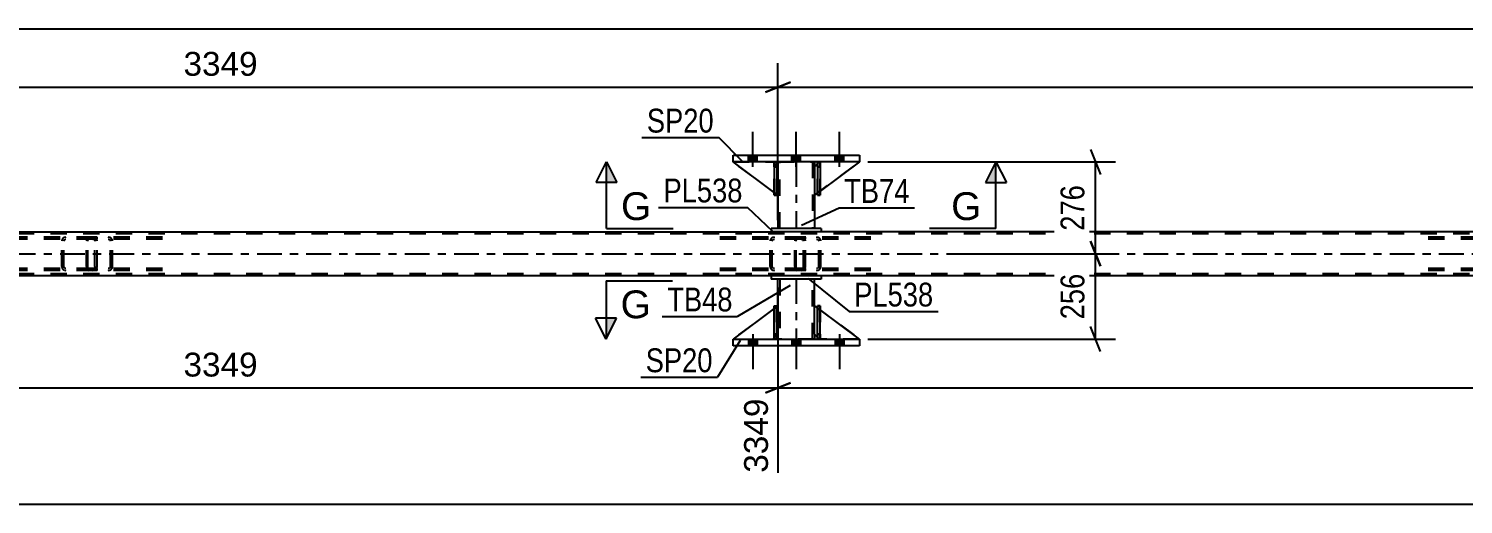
# Model space of a CAD drawing. Header units: millimetres. Extents: x 0 to 841, y 0 to 594.
# Drawn here: x 151 to 323.4, y 201.8 to 258.9 of the extents above; entities that cross this region are included whole.
import ezdxf

# ---------------------------------------------------------------- set-up
doc = ezdxf.new("R2010")
doc.units = ezdxf.units.MM
doc.linetypes.add('DXK_LINE_DOT2', pattern=[3.9198, 1.9599, -1.9599])
doc.linetypes.add('DXK_LINE_DOT3', pattern=[5.9187, 2.979, -0.9799, 0.9799, -0.9799])
doc.styles.add('Arial', font='ARIAL.TTF', dxfattribs={"height": 0.2})
doc.styles.add('Arial Narrow', font='ARIALN.TTF', dxfattribs={"height": 0.2})

# ---------------------------------------------------------------- blocks, each defined once
blk = doc.blocks.new('Part-318465150-3981 - 3900')
at = {"color": 2, "linetype": 'Continuous'}
for p, q in [((245.48, 222.26), (245.48, 225.66)), ((245.48, 225.66), (245.83, 225.39)), ((250.88, 221.66), (246.15, 225.16)), ((245.83, 221.9), (245.48, 222.26))]:
    blk.add_line(p, q, dxfattribs=at)
at = {"color": 7, "linetype": 'DXK_LINE_DOT2'}
for p, q in [((246.15, 225.16), (245.83, 225.39)), ((245.83, 221.9), (246.08, 221.66)), ((246.08, 221.66), (250.88, 221.66))]:
    blk.add_line(p, q, dxfattribs=at)
blk = doc.blocks.new('Part-318465150-3982 - 3900')
at = {"color": 7, "linetype": 'DXK_LINE_DOT2'}
for p, q in [((245.48, 222.26), (245.48, 225.66)), ((245.48, 225.66), (250.88, 221.66)), ((246.08, 221.66), (245.48, 222.26)), ((250.88, 221.66), (246.08, 221.66))]:
    blk.add_line(p, q, dxfattribs=at)
blk = doc.blocks.new('Part-318465150-3987 - 3900')
at = {"color": 2, "linetype": 'Continuous'}
for p, q in [((241.08, 242.94), (241.08, 242.34)), ((245.48, 242.94), (245.48, 242.34)), ((241.08, 238.94), (241.08, 234.94)), ((245.48, 238.94), (245.48, 234.94))]:
    blk.add_line(p, q, dxfattribs=at)
at = {"color": 7, "linetype": 'DXK_LINE_DOT2'}
for p, q in [((241.08, 242.94), (245.48, 242.94)), ((241.08, 242.34), (241.08, 238.94)), ((241.32, 234.94), (241.32, 242.94)), ((245.24, 242.94), (245.24, 234.94)), ((245.48, 242.34), (245.48, 238.94)), ((245.48, 234.94), (241.08, 234.94))]:
    blk.add_line(p, q, dxfattribs=at)
at = {"color": 7, "linetype": 'DXK_LINE_DOT3'}
blk.add_line((243.28, 242.94), (243.28, 234.94), dxfattribs=at)
blk = doc.blocks.new('Part-318465150-3923 - 3900')
at = {"color": 7, "linetype": 'DXK_LINE_DOT2'}
for p, q in [((158.75, 233.9), (147.89, 233.9)), ((158.75, 233.66), (147.89, 233.66)), ((155.04, 233.6), (155, 233.42)), ((155, 230.38), (155, 233.42)), ((155.26, 233.42), (155.28, 233.51)), ((155.26, 230.38), (155.26, 233.42)), ((155.28, 233.51), (155.33, 233.59)), ((155.51, 233.9), (155.32, 233.86)), ((155.33, 233.59), (155.41, 233.64)), ((155.41, 233.64), (155.51, 233.66)), ((158.94, 233.86), (158.75, 233.9)), ((158.75, 233.66), (158.84, 233.64)), ((158.84, 233.64), (158.93, 233.59)), ((158.93, 233.59), (158.98, 233.51)), ((158.98, 233.51), (159, 233.42)), ((159, 230.38), (159, 233.42)), ((159.26, 233.42), (159.22, 233.6)), ((159.26, 230.38), (159.26, 233.42)), ((158.75, 230.14), (147.89, 230.14)), ((158.75, 229.9), (147.89, 229.9)), ((155, 230.38), (155.04, 230.19)), ((155.28, 230.28), (155.26, 230.38)), ((155.33, 230.21), (155.28, 230.28)), ((155.32, 229.93), (155.51, 229.9)), ((155.41, 230.15), (155.33, 230.21)), ((155.51, 230.14), (155.41, 230.15)), ((158.84, 230.15), (158.75, 230.14)), ((158.75, 229.9), (158.94, 229.93)), ((158.93, 230.21), (158.84, 230.15)), ((158.98, 230.28), (158.93, 230.21)), ((159, 230.38), (158.98, 230.28)), ((159.22, 230.19), (159.26, 230.38))]:
    blk.add_line(p, q, dxfattribs=at)
for centre, start, end in [((155.49, 233.4), 110.7583, 155.68), ((158.77, 233.4), 24.32, 69.2417), ((155.49, 230.4), 204.32, 249.2417), ((158.77, 230.4), 290.7583, 335.68)]:
    blk.add_arc(centre, 0.496, start, end, dxfattribs=at)
blk = doc.blocks.new('Part-318465150-3927 - 3900')
at = {"color": 7, "linetype": 'DXK_LINE_DOT2'}
for p, q in [((329.02, 233.9), (318.16, 233.9)), ((329.02, 233.66), (318.16, 233.66)), ((325.31, 233.6), (325.27, 233.42)), ((325.27, 230.38), (325.27, 233.42)), ((325.52, 233.42), (325.54, 233.51)), ((325.52, 230.38), (325.52, 233.42)), ((325.54, 233.51), (325.6, 233.59)), ((325.78, 233.9), (325.58, 233.86)), ((325.6, 233.59), (325.68, 233.64)), ((325.68, 233.64), (325.78, 233.66)), ((329.21, 233.86), (329.02, 233.9)), ((329.02, 233.66), (329.11, 233.64)), ((329.11, 233.64), (329.2, 233.59)), ((329.2, 233.59), (329.25, 233.51)), ((329.25, 233.51), (329.27, 233.42)), ((329.27, 230.38), (329.27, 233.42)), ((329.53, 233.42), (329.49, 233.6)), ((329.53, 230.38), (329.53, 233.42)), ((329.02, 230.14), (318.16, 230.14)), ((329.02, 229.9), (318.16, 229.9)), ((325.27, 230.38), (325.31, 230.19)), ((325.54, 230.28), (325.52, 230.38)), ((325.6, 230.21), (325.54, 230.28)), ((325.58, 229.93), (325.78, 229.9)), ((325.68, 230.15), (325.6, 230.21)), ((325.78, 230.14), (325.68, 230.15)), ((329.11, 230.15), (329.02, 230.14)), ((329.02, 229.9), (329.21, 229.93)), ((329.2, 230.21), (329.11, 230.15)), ((329.25, 230.28), (329.2, 230.21)), ((329.27, 230.38), (329.25, 230.28)), ((329.49, 230.19), (329.53, 230.38))]:
    blk.add_line(p, q, dxfattribs=at)
for centre, start, end in [((325.76, 233.4), 110.7583, 155.68), ((329.03, 233.4), 24.32, 69.2417), ((325.76, 230.4), 204.32, 249.2417), ((329.03, 230.4), 290.7583, 335.68)]:
    blk.add_arc(centre, 0.496, start, end, dxfattribs=at)
blk = doc.blocks.new('Part-318465150-3928 - 3900')
at = {"color": 7, "linetype": 'DXK_LINE_DOT2'}
for p, q in [((243.88, 233.9), (233.03, 233.9)), ((243.88, 233.66), (233.03, 233.66)), ((240.17, 233.6), (240.14, 233.42)), ((240.14, 230.38), (240.14, 233.42)), ((240.39, 233.42), (240.41, 233.51)), ((240.39, 230.38), (240.39, 233.42)), ((240.41, 233.51), (240.47, 233.59)), ((240.65, 233.9), (240.45, 233.86)), ((240.47, 233.59), (240.55, 233.64)), ((240.55, 233.64), (240.65, 233.66)), ((244.08, 233.86), (243.88, 233.9)), ((243.88, 233.66), (243.98, 233.64)), ((243.98, 233.64), (244.06, 233.59)), ((244.06, 233.59), (244.12, 233.51)), ((244.12, 233.51), (244.14, 233.42)), ((244.14, 230.38), (244.14, 233.42)), ((244.39, 233.42), (244.35, 233.6)), ((244.39, 230.38), (244.39, 233.42)), ((243.88, 230.14), (233.03, 230.14)), ((243.88, 229.9), (233.03, 229.9)), ((240.14, 230.38), (240.17, 230.19)), ((240.41, 230.28), (240.39, 230.38)), ((240.47, 230.21), (240.41, 230.28)), ((240.45, 229.93), (240.65, 229.9)), ((240.55, 230.15), (240.47, 230.21)), ((240.65, 230.14), (240.55, 230.15)), ((243.98, 230.15), (243.88, 230.14)), ((243.88, 229.9), (244.08, 229.93)), ((244.06, 230.21), (243.98, 230.15)), ((244.12, 230.28), (244.06, 230.21)), ((244.14, 230.38), (244.12, 230.28)), ((244.35, 230.19), (244.39, 230.38))]:
    blk.add_line(p, q, dxfattribs=at)
for centre, start, end in [((240.63, 233.4), 110.7583, 155.68), ((243.9, 233.4), 24.32, 69.2417), ((240.63, 230.4), 204.32, 249.2417), ((243.9, 230.4), 290.7583, 335.68)]:
    blk.add_arc(centre, 0.496, start, end, dxfattribs=at)
blk = doc.blocks.new('Part-318465150-3935 - 3900')
at = {"color": 7, "linetype": 'DXK_LINE_DOT2'}
for p, q in [((158.02, 233.6), (157.99, 233.42)), ((157.99, 230.38), (157.99, 233.42)), ((158.07, 233.76), (158.02, 233.6)), ((158.16, 233.86), (158.07, 233.76)), ((158.13, 233.42), (158.14, 233.51)), ((158.13, 230.38), (158.13, 233.42)), ((158.14, 233.51), (158.17, 233.59)), ((158.27, 233.9), (158.16, 233.86)), ((158.17, 233.59), (158.21, 233.64)), ((158.21, 233.64), (158.27, 233.66)), ((167.12, 233.9), (158.27, 233.9)), ((167.12, 233.66), (158.27, 233.66)), ((159.26, 233.66), (159.26, 233.9)), ((160.79, 233.86), (160.6, 233.9)), ((160.6, 233.66), (160.7, 233.64)), ((160.7, 233.64), (160.78, 233.59)), ((160.78, 233.59), (160.83, 233.51)), ((160.83, 233.51), (160.85, 233.42)), ((160.85, 230.38), (160.85, 233.42)), ((161.1, 233.42), (161.06, 233.6)), ((161.1, 230.38), (161.1, 233.42)), ((157.99, 230.38), (158.02, 230.19)), ((158.02, 230.19), (158.07, 230.04)), ((158.07, 230.04), (158.16, 229.93)), ((158.14, 230.28), (158.13, 230.38)), ((158.17, 230.21), (158.14, 230.28)), ((158.16, 229.93), (158.27, 229.9)), ((158.21, 230.15), (158.17, 230.21)), ((158.27, 230.14), (158.21, 230.15)), ((167.12, 230.14), (158.27, 230.14)), ((167.12, 229.9), (158.27, 229.9)), ((159.26, 229.9), (159.26, 230.14)), ((160.7, 230.15), (160.6, 230.14)), ((160.6, 229.9), (160.79, 229.93)), ((160.78, 230.21), (160.7, 230.15)), ((160.83, 230.28), (160.78, 230.21)), ((160.85, 230.38), (160.83, 230.28)), ((161.06, 230.19), (161.1, 230.38))]:
    blk.add_line(p, q, dxfattribs=at)
for centre, start, end in [((160.61, 233.4), 23.8494, 68.8059), ((160.61, 230.39), 291.1941, 336.1506)]:
    blk.add_arc(centre, 0.492, start, end, dxfattribs=at)
blk = doc.blocks.new('Part-318465150-3936 - 3900')
at = {"color": 7, "linetype": 'DXK_LINE_DOT2'}
for p, q in [((243.15, 233.6), (243.13, 233.42)), ((243.13, 230.38), (243.13, 233.42)), ((243.21, 233.76), (243.15, 233.6)), ((243.3, 233.86), (243.21, 233.76)), ((243.26, 233.42), (243.27, 233.51)), ((243.26, 230.38), (243.26, 233.42)), ((243.27, 233.51), (243.3, 233.59)), ((243.4, 233.9), (243.3, 233.86)), ((243.3, 233.59), (243.35, 233.64)), ((243.35, 233.64), (243.4, 233.66)), ((252.26, 233.9), (243.4, 233.9)), ((252.26, 233.66), (243.4, 233.66)), ((244.39, 233.66), (244.39, 233.9)), ((245.93, 233.86), (245.73, 233.9)), ((245.73, 233.66), (245.83, 233.64)), ((245.83, 233.64), (245.91, 233.59)), ((245.91, 233.59), (245.97, 233.51)), ((245.97, 233.51), (245.99, 233.42)), ((245.99, 230.38), (245.99, 233.42)), ((246.24, 233.42), (246.2, 233.6)), ((246.24, 230.38), (246.24, 233.42)), ((243.13, 230.38), (243.15, 230.19)), ((243.15, 230.19), (243.21, 230.04)), ((243.21, 230.04), (243.3, 229.93)), ((243.27, 230.28), (243.26, 230.38)), ((243.3, 230.21), (243.27, 230.28)), ((243.35, 230.15), (243.3, 230.21)), ((243.3, 229.93), (243.4, 229.9)), ((243.4, 230.14), (243.35, 230.15)), ((252.26, 230.14), (243.4, 230.14)), ((252.26, 229.9), (243.4, 229.9)), ((244.39, 229.9), (244.39, 230.14)), ((245.83, 230.15), (245.73, 230.14)), ((245.73, 229.9), (245.93, 229.93)), ((245.91, 230.21), (245.83, 230.15)), ((245.97, 230.28), (245.91, 230.21)), ((245.99, 230.38), (245.97, 230.28)), ((246.2, 230.19), (246.24, 230.38))]:
    blk.add_line(p, q, dxfattribs=at)
for centre, start, end in [((245.75, 233.4), 23.8494, 68.8059), ((245.75, 230.39), 291.1941, 336.1506)]:
    blk.add_arc(centre, 0.492, start, end, dxfattribs=at)
blk = doc.blocks.new('Part-318465150-3940 - 3900')
at = {"color": 2, "linetype": 'Continuous'}
for p, q in [((240.95, 242.94), (240.63, 242.94)), ((240.63, 242.94), (240.63, 238.94)), ((240.95, 242.94), (240.95, 242.94)), ((240.95, 242.94), (240.95, 238.94)), ((240.95, 238.94), (240.63, 238.94))]:
    blk.add_line(p, q, dxfattribs=at)
at = {"color": 7, "linetype": 'DXK_LINE_DOT2'}
for p, q in [((240.63, 242.94), (240.63, 242.34)), ((240.63, 242.94), (240.63, 242.94)), ((240.95, 242.34), (240.63, 242.34)), ((240.63, 242.34), (240.63, 238.94)), ((240.95, 242.34), (240.95, 242.94)), ((240.95, 242.94), (240.95, 242.94)), ((240.95, 238.94), (240.95, 242.34))]:
    blk.add_line(p, q, dxfattribs=at)
blk = doc.blocks.new('Part-318465150-3941 - 3900')
at = {"color": 2, "linetype": 'Continuous'}
for p, q in [((246.15, 242.94), (245.83, 242.94)), ((245.83, 242.94), (245.83, 238.94)), ((246.15, 242.94), (246.15, 242.94)), ((246.15, 242.94), (246.15, 238.94)), ((246.15, 238.94), (245.83, 238.94))]:
    blk.add_line(p, q, dxfattribs=at)
at = {"color": 7, "linetype": 'DXK_LINE_DOT2'}
for p, q in [((245.83, 242.94), (245.83, 242.34)), ((245.83, 242.94), (245.83, 242.94)), ((246.15, 242.34), (245.83, 242.34)), ((245.83, 242.34), (245.83, 238.94)), ((246.15, 242.34), (246.15, 242.94)), ((246.15, 242.94), (246.15, 242.94)), ((246.15, 238.94), (246.15, 242.34))]:
    blk.add_line(p, q, dxfattribs=at)
blk = doc.blocks.new('Part-318465150-3942 - 3900')
at = {"color": 7, "linetype": 'DXK_LINE_DOT2'}
for p, q in [((240.63, 242.34), (240.63, 242.94)), ((240.63, 242.94), (240.63, 242.94)), ((240.63, 242.94), (240.63, 238.94)), ((240.63, 242.94), (240.95, 242.94)), ((240.63, 238.94), (240.63, 242.34)), ((240.63, 242.34), (240.95, 242.34)), ((240.95, 242.94), (240.95, 242.34)), ((240.95, 238.94), (240.95, 242.94)), ((240.95, 242.34), (240.95, 238.94)), ((240.63, 238.94), (240.95, 238.94))]:
    blk.add_line(p, q, dxfattribs=at)
blk = doc.blocks.new('Part-318465150-3943 - 3900')
at = {"color": 7, "linetype": 'DXK_LINE_DOT2'}
for p, q in [((245.83, 242.34), (245.83, 242.94)), ((245.83, 242.94), (245.83, 242.94)), ((245.83, 242.94), (245.83, 238.94)), ((245.83, 242.94), (246.15, 242.94)), ((245.83, 238.94), (245.83, 242.34)), ((245.83, 242.34), (246.15, 242.34)), ((246.15, 242.94), (246.15, 242.34)), ((246.15, 238.94), (246.15, 242.94)), ((246.15, 242.34), (246.15, 238.94)), ((245.83, 238.94), (246.15, 238.94))]:
    blk.add_line(p, q, dxfattribs=at)
blk = doc.blocks.new('Part-318465150-3944 - 3900')
at = {"color": 2, "linetype": 'Continuous'}
for p, q in [((240.63, 239.27), (235.68, 242.94)), ((240.63, 242.78), (240.48, 242.94)), ((241.08, 242.34), (240.95, 242.46)), ((241.08, 242.34), (241.08, 242.34)), ((241.08, 238.94), (241.08, 242.34)), ((240.95, 239.03), (241.08, 238.94)), ((241.08, 238.94), (241.08, 238.94))]:
    blk.add_line(p, q, dxfattribs=at)
at = {"color": 7, "linetype": 'DXK_LINE_DOT2'}
for p, q in [((240.48, 242.94), (235.68, 242.94)), ((235.68, 242.94), (235.68, 242.94)), ((240.48, 242.94), (241.08, 242.34)), ((240.95, 242.46), (240.63, 242.78)), ((241.08, 242.34), (241.08, 238.94)), ((240.95, 239.03), (240.63, 239.27))]:
    blk.add_line(p, q, dxfattribs=at)
blk = doc.blocks.new('Part-318465150-3945 - 3900')
at = {"color": 7, "linetype": 'DXK_LINE_DOT2'}
for p, q in [((241.08, 238.94), (235.68, 242.94)), ((235.68, 242.94), (240.48, 242.94)), ((240.48, 242.94), (241.08, 242.34)), ((241.08, 242.34), (240.48, 242.94)), ((241.08, 242.34), (241.08, 238.94)), ((241.08, 242.34), (241.08, 242.34)), ((241.08, 242.34), (241.08, 238.94))]:
    blk.add_line(p, q, dxfattribs=at)
blk = doc.blocks.new('Part-318465150-3978 - 3900')
at = {"color": 7, "linetype": 'DXK_LINE_DOT2'}
for p, q in [((246.15, 225.66), (245.83, 225.66)), ((245.83, 222.26), (245.83, 225.66)), ((245.83, 225.66), (245.83, 221.66)), ((246.15, 225.66), (246.15, 222.26)), ((246.15, 221.66), (246.15, 225.66)), ((246.15, 222.26), (245.83, 222.26)), ((245.83, 221.66), (245.83, 222.26)), ((246.15, 221.66), (245.83, 221.66)), ((246.15, 222.26), (246.15, 221.66)), ((246.15, 221.66), (246.15, 221.66))]:
    blk.add_line(p, q, dxfattribs=at)
blk = doc.blocks.new('Part-318465150-3979 - 3900')
at = {"color": 2, "linetype": 'Continuous'}
for p, q in [((240.63, 225.33), (235.68, 221.66)), ((241.08, 225.66), (240.95, 225.56)), ((241.08, 222.26), (241.08, 225.66)), ((240.63, 221.81), (240.48, 221.66)), ((241.08, 222.26), (240.95, 222.13)), ((241.08, 222.26), (241.08, 222.26))]:
    blk.add_line(p, q, dxfattribs=at)
at = {"color": 7, "linetype": 'DXK_LINE_DOT2'}
for p, q in [((240.95, 225.56), (240.63, 225.33)), ((241.08, 222.26), (241.08, 225.66)), ((235.68, 221.66), (235.68, 221.66)), ((235.68, 221.66), (240.48, 221.66)), ((241.08, 222.26), (240.48, 221.66)), ((240.95, 222.13), (240.63, 221.81))]:
    blk.add_line(p, q, dxfattribs=at)
blk = doc.blocks.new('Part-318465150-3980 - 3900')
at = {"color": 7, "linetype": 'DXK_LINE_DOT2'}
for p, q in [((241.08, 225.66), (235.68, 221.66)), ((241.08, 222.26), (241.08, 225.66)), ((241.08, 225.66), (241.08, 222.26)), ((235.68, 221.66), (240.48, 221.66)), ((240.48, 221.66), (241.08, 222.26)), ((241.08, 222.26), (240.48, 221.66)), ((241.08, 222.26), (241.08, 222.26))]:
    blk.add_line(p, q, dxfattribs=at)
blk = doc.blocks.new('Part-318465150-4018 - 3900')
at = {"color": 2, "linetype": 'Continuous'}
for p, q in [((246.28, 234.94), (240.28, 234.94)), ((240.28, 234.94), (240.28, 234.54)), ((246.28, 234.54), (240.28, 234.54)), ((246.28, 234.94), (246.28, 234.54))]:
    blk.add_line(p, q, dxfattribs=at)
blk = doc.blocks.new('Part-318465150-4023 - 3900')
at = {"color": 2, "linetype": 'Continuous'}
for p, q in [((246.28, 229.26), (240.28, 229.26)), ((240.28, 229.26), (240.28, 228.86)), ((246.28, 228.86), (240.28, 228.86)), ((246.28, 229.26), (246.28, 228.86))]:
    blk.add_line(p, q, dxfattribs=at)
blk = doc.blocks.new('Part-318465150-4028 - 3900')
at = {"color": 2, "linetype": 'Continuous'}
for p, q in [((241.08, 225.66), (241.08, 228.86)), ((245.48, 225.66), (245.48, 228.86)), ((241.08, 221.66), (241.08, 222.26)), ((245.48, 222.26), (245.48, 221.66))]:
    blk.add_line(p, q, dxfattribs=at)
at = {"color": 7, "linetype": 'DXK_LINE_DOT2'}
for p, q in [((245.48, 228.86), (241.08, 228.86)), ((241.32, 228.86), (241.32, 221.66)), ((245.24, 221.66), (245.24, 228.86)), ((241.08, 222.26), (241.08, 225.66)), ((245.48, 222.26), (245.48, 225.66)), ((245.48, 221.66), (241.08, 221.66))]:
    blk.add_line(p, q, dxfattribs=at)
at = {"color": 7, "linetype": 'DXK_LINE_DOT3'}
blk.add_line((243.28, 228.86), (243.28, 221.66), dxfattribs=at)
blk = doc.blocks.new('Part-318465150-4029 - 3900')
at = {"color": 2, "linetype": 'Continuous'}
for p, q in [((240.63, 221.66), (240.63, 225.66)), ((240.63, 225.66), (240.95, 225.66)), ((240.95, 221.66), (240.95, 225.66)), ((240.63, 221.66), (240.63, 221.66)), ((240.95, 221.66), (240.63, 221.66))]:
    blk.add_line(p, q, dxfattribs=at)
at = {"color": 7, "linetype": 'DXK_LINE_DOT2'}
for p, q in [((240.63, 225.66), (240.63, 222.26)), ((240.95, 222.26), (240.95, 225.66)), ((240.63, 222.26), (240.63, 221.66)), ((240.63, 222.26), (240.95, 222.26)), ((240.63, 221.66), (240.63, 221.66)), ((240.63, 221.66), (240.63, 221.66)), ((240.95, 221.66), (240.95, 222.26)), ((240.95, 221.66), (240.95, 221.66))]:
    blk.add_line(p, q, dxfattribs=at)
blk = doc.blocks.new('Part-318465150-4030 - 3900')
at = {"color": 2, "linetype": 'Continuous'}
for p, q in [((245.83, 221.66), (245.83, 225.66)), ((245.83, 225.66), (246.15, 225.66)), ((246.15, 221.66), (246.15, 225.66)), ((245.83, 221.66), (245.83, 221.66)), ((246.15, 221.66), (245.83, 221.66))]:
    blk.add_line(p, q, dxfattribs=at)
at = {"color": 7, "linetype": 'DXK_LINE_DOT2'}
for p, q in [((245.83, 225.66), (245.83, 222.26)), ((246.15, 222.26), (246.15, 225.66)), ((245.83, 222.26), (245.83, 221.66)), ((245.83, 222.26), (246.15, 222.26)), ((245.83, 221.66), (245.83, 221.66)), ((245.83, 221.66), (245.83, 221.66)), ((246.15, 221.66), (246.15, 222.26)), ((246.15, 221.66), (246.15, 221.66))]:
    blk.add_line(p, q, dxfattribs=at)
blk = doc.blocks.new('Part-318465150-4031 - 3900')
at = {"color": 7, "linetype": 'DXK_LINE_DOT2'}
for p, q in [((240.63, 225.66), (240.95, 225.66)), ((240.63, 222.26), (240.63, 225.66)), ((240.63, 225.66), (240.63, 221.66)), ((240.95, 225.66), (240.95, 222.26)), ((240.95, 221.66), (240.95, 225.56)), ((240.95, 222.26), (240.63, 222.26)), ((240.63, 221.66), (240.63, 222.26)), ((240.95, 221.66), (240.63, 221.66)), ((240.95, 222.26), (240.95, 221.66)), ((240.95, 221.66), (240.95, 221.66))]:
    blk.add_line(p, q, dxfattribs=at)
blk = doc.blocks.new('Part-318465150-4032 - 3900')
at = {"color": 2, "linetype": 'Continuous'}
for p, q in [((245.83, 242.69), (245.48, 242.34)), ((245.48, 242.34), (245.48, 238.94)), ((250.87, 242.94), (246.15, 239.44)), ((245.48, 238.94), (245.83, 239.2))]:
    blk.add_line(p, q, dxfattribs=at)
at = {"color": 7, "linetype": 'DXK_LINE_DOT2'}
for p, q in [((246.08, 242.94), (245.83, 242.69)), ((250.88, 242.94), (246.08, 242.94)), ((250.87, 242.94), (250.88, 242.94)), ((250.88, 242.94), (250.87, 242.94)), ((246.15, 239.44), (245.83, 239.2))]:
    blk.add_line(p, q, dxfattribs=at)
blk = doc.blocks.new('Part-318465150-4033 - 3900')
at = {"color": 7, "linetype": 'DXK_LINE_DOT2'}
for p, q in [((246.08, 242.94), (245.48, 242.34)), ((245.48, 238.94), (250.88, 242.94)), ((245.48, 242.34), (245.48, 238.94)), ((250.88, 242.94), (246.08, 242.94))]:
    blk.add_line(p, q, dxfattribs=at)
blk = doc.blocks.new('Part-318465150-4038 - 3900')
at = {"color": 2, "linetype": 'Continuous'}
for p, q in [((235.68, 221.66), (235.68, 221.66)), ((235.68, 220.86), (235.68, 221.66)), ((235.68, 221.66), (250.88, 221.66)), ((235.68, 220.86), (235.68, 220.86)), ((250.88, 220.86), (235.68, 220.86)), ((250.88, 221.66), (250.88, 221.66)), ((250.88, 221.66), (250.88, 220.86)), ((250.88, 220.86), (250.88, 220.86))]:
    blk.add_line(p, q, dxfattribs=at)
at = {"color": 7, "linetype": 'DXK_LINE_DOT2'}
for p, q in [((235.68, 220.86), (235.68, 221.66)), ((250.88, 221.66), (250.88, 220.86))]:
    blk.add_line(p, q, dxfattribs=at)
blk = doc.blocks.new('Part-318465150-4043 - 3900')
at = {"color": 2, "linetype": 'Continuous'}
for p, q in [((235.68, 242.94), (235.68, 243.74)), ((235.68, 243.74), (250.88, 243.74)), ((250.88, 243.74), (250.88, 242.94)), ((250.88, 242.94), (235.68, 242.94))]:
    blk.add_line(p, q, dxfattribs=at)
blk = doc.blocks.new('Part-318465150-4090 - 3900')
at = {"color": 2, "linetype": 'Continuous'}
for p, q in [((107.17, 234.54), (240.28, 234.54)), ((495.68, 234.54), (246.28, 234.54)), ((763.2, 229.26), (107.17, 229.26))]:
    blk.add_line(p, q, dxfattribs=at)
at = {"color": 7, "linetype": 'DXK_LINE_DOT2'}
for p, q in [((246.28, 234.54), (240.28, 234.54)), ((763.2, 234.3), (107.17, 234.3)), ((763.2, 229.5), (107.17, 229.5))]:
    blk.add_line(p, q, dxfattribs=at)
at = {"color": 7, "linetype": 'DXK_LINE_DOT3'}
blk.add_line((107.45, 231.9), (763.2, 231.9), dxfattribs=at)
blk = doc.blocks.new('Bolt-318465150-4148 - 3900')
at = {"linetype": 'Continuous'}
for points in [[(237.56, 220.86), (238.6, 220.86), (238.6, 221.66), (237.56, 221.66)], [(237.56, 220.86), (238.6, 220.86), (238.6, 221.66), (237.56, 221.66)], [(237.56, 220.86), (238.6, 220.86), (238.6, 221.66), (237.56, 221.66)], [(242.76, 220.86), (243.8, 220.86), (243.8, 221.66), (242.76, 221.66)], [(242.76, 220.86), (243.8, 220.86), (243.8, 221.66), (242.76, 221.66)], [(247.96, 220.86), (249, 220.86), (249, 221.66), (247.96, 221.66)], [(247.96, 220.86), (249, 220.86), (249, 221.66), (247.96, 221.66)], [(247.96, 220.86), (249, 220.86), (249, 221.66), (247.96, 221.66)]]:
    blk.add_hatch(color=1, dxfattribs=at).paths.add_polyline_path(points)
at = {"color": 1, "linetype": 'Continuous'}
for p, q in [((237.56, 221.66), (237.56, 220.86)), ((237.56, 221.66), (237.56, 220.86)), ((237.56, 221.66), (237.56, 220.86)), ((238.08, 222.26), (238.08, 218.06)), ((238.08, 222.26), (238.08, 218.06)), ((238.08, 222.26), (238.08, 218.06)), ((238.6, 221.66), (238.6, 220.86)), ((238.6, 221.66), (238.6, 220.86)), ((238.6, 221.66), (238.6, 220.86)), ((242.76, 221.66), (242.76, 220.86)), ((242.76, 221.66), (242.76, 220.86)), ((243.28, 222.26), (243.28, 218.06)), ((243.28, 222.26), (243.28, 218.06)), ((243.8, 221.66), (243.8, 220.86)), ((243.8, 221.66), (243.8, 220.86)), ((247.96, 221.66), (247.96, 220.86)), ((247.96, 221.66), (247.96, 220.86)), ((247.96, 221.66), (247.96, 220.86)), ((248.48, 222.26), (248.48, 218.06)), ((248.48, 222.26), (248.48, 218.06)), ((248.48, 222.26), (248.48, 218.06)), ((249, 221.66), (249, 220.86)), ((249, 221.66), (249, 220.86)), ((249, 221.66), (249, 220.86))]:
    blk.add_line(p, q, dxfattribs=at)
blk = doc.blocks.new('Bolt-318465150-4149 - 3900')
at = {"linetype": 'Continuous'}
for points in [[(238.6, 243.74), (237.56, 243.74), (237.56, 242.94), (238.6, 242.94)], [(238.6, 243.74), (237.56, 243.74), (237.56, 242.94), (238.6, 242.94)], [(238.6, 243.74), (237.56, 243.74), (237.56, 242.94), (238.6, 242.94)], [(243.8, 243.74), (242.76, 243.74), (242.76, 242.94), (243.8, 242.94)], [(243.8, 243.74), (242.76, 243.74), (242.76, 242.94), (243.8, 242.94)], [(249, 243.74), (247.96, 243.74), (247.96, 242.94), (249, 242.94)], [(249, 243.74), (247.96, 243.74), (247.96, 242.94), (249, 242.94)], [(249, 243.74), (247.96, 243.74), (247.96, 242.94), (249, 242.94)]]:
    blk.add_hatch(color=1, dxfattribs=at).paths.add_polyline_path(points)
at = {"color": 1, "linetype": 'Continuous'}
for p, q in [((238.08, 242.34), (238.08, 246.54)), ((238.08, 242.34), (238.08, 246.54)), ((238.08, 242.34), (238.08, 246.54)), ((243.28, 242.34), (243.28, 246.54)), ((243.28, 242.34), (243.28, 246.54)), ((248.48, 242.34), (248.48, 246.54)), ((248.48, 242.34), (248.48, 246.54)), ((248.48, 242.34), (248.48, 246.54)), ((237.56, 242.94), (237.56, 243.74)), ((237.56, 242.94), (237.56, 243.74)), ((237.56, 242.94), (237.56, 243.74)), ((238.6, 242.94), (238.6, 243.74)), ((238.6, 242.94), (238.6, 243.74)), ((238.6, 242.94), (238.6, 243.74)), ((242.76, 242.94), (242.76, 243.74)), ((242.76, 242.94), (242.76, 243.74)), ((243.8, 242.94), (243.8, 243.74)), ((243.8, 242.94), (243.8, 243.74)), ((247.96, 242.94), (247.96, 243.74)), ((247.96, 242.94), (247.96, 243.74)), ((247.96, 242.94), (247.96, 243.74)), ((249, 242.94), (249, 243.74)), ((249, 242.94), (249, 243.74)), ((249, 242.94), (249, 243.74))]:
    blk.add_line(p, q, dxfattribs=at)
blk = doc.blocks.new('StraightDimension-318465150-4257 - 3900')
at = {"color": 7, "linetype": 'Continuous'}
for p, q in [((241.08, 227.86), (241.08, 205.61)), ((242.58, 216.41), (239.58, 215.21)), ((241.08, 215.81), (496.48, 215.81))]:
    blk.add_line(p, q, dxfattribs=at)
blk = doc.blocks.new('StraightDimension-318465150-4174 - 3900')
at = {"color": 7, "linetype": 'Continuous'}
blk.add_line((106.6, 258.93), (771.82, 258.93), dxfattribs=at)
blk = doc.blocks.new('StraightDimension-318465150-4226 - 3900')
at = {"color": 7, "linetype": 'Continuous'}
for p, q in [((241.08, 235.94), (241.08, 254.78)), ((242.58, 252.53), (239.58, 251.33)), ((241.08, 251.93), (496.48, 251.93))]:
    blk.add_line(p, q, dxfattribs=at)
blk = doc.blocks.new('StraightDimension-318465150-4236 - 3900')
at = {"color": 7, "linetype": 'Continuous'}
for p, q in [((107.1, 234.67), (107.1, 254.78)), ((241.08, 235.94), (241.08, 254.78)), ((108.6, 252.53), (105.6, 251.33)), ((107.1, 251.93), (241.08, 251.93)), ((239.58, 251.33), (242.58, 252.53))]:
    blk.add_line(p, q, dxfattribs=at)
at = {"color": 0}
blk.add_wipeout([(179.14, 252.68), (179.14, 256.88), (169.04, 256.88), (169.04, 252.68)], dxfattribs=at)
at = {"color": 3, "style": 'Arial'}
blk.add_text('3349', height=2.865, dxfattribs=at).set_placement((169.64, 253.28))
blk = doc.blocks.new('StraightDimension-318465150-4247 - 3900')
at = {"color": 7, "linetype": 'Continuous'}
for p, q in [((107.1, 228.74), (107.1, 212.29)), ((241.08, 227.86), (241.08, 205.61)), ((108.6, 216.41), (105.6, 215.21)), ((107.1, 215.81), (241.08, 215.81)), ((239.58, 215.21), (242.58, 216.41))]:
    blk.add_line(p, q, dxfattribs=at)
at = {"color": 0}
blk.add_wipeout([(179.14, 216.56), (179.14, 220.76), (169.04, 220.76), (169.04, 216.56)], dxfattribs=at)
at = {"color": 0, "linetype": 'Continuous'}
for points in [[(106.5, 215.11), (102.3, 215.11), (102.3, 211.69), (106.5, 211.69)], [(240.48, 215.11), (236.28, 215.11), (236.28, 205.01), (240.48, 205.01)]]:
    blk.add_wipeout(points, dxfattribs=at)
at = {"color": 3, "style": 'Arial'}
blk.add_text('3349', height=2.865, dxfattribs=at).set_placement((169.64, 217.16))
at = {"color": 3, "linetype": 'Continuous', "style": 'Arial'}
for s, height, p in [('0', 2.87, (105.9, 212.29)), ('3349', 2.865, (239.88, 205.61))]:
    blk.add_text(s, height=height, rotation=90.0002, dxfattribs=at).set_placement(p)
blk = doc.blocks.new('StraightDimension-318465150-4300 - 3900')
at = {"color": 7, "linetype": 'Continuous'}
blk.add_line((105.97, 201.82), (772.46, 201.82), dxfattribs=at)
blk = doc.blocks.new('StraightDimension-318465150-4307 - 3900')
at = {"color": 7, "linetype": 'Continuous'}
for p, q in [((278.66, 244.44), (279.86, 241.44)), ((251.88, 242.94), (281.66, 242.94)), ((279.26, 231.9), (279.26, 242.94)), ((279.86, 230.4), (278.66, 233.4)), ((263.04, 231.9), (281.66, 231.9))]:
    blk.add_line(p, q, dxfattribs=at)
at = {"color": 0}
blk.add_wipeout([(278.51, 240.76), (274.31, 240.76), (274.31, 234.07), (278.51, 234.07)], dxfattribs=at)
at = {"color": 3, "style": 'Arial Narrow'}
blk.add_text('276', height=2.863, rotation=90.0002, dxfattribs=at).set_placement((277.91, 234.67))
blk = doc.blocks.new('StraightDimension-318465150-4335 - 3900')
at = {"color": 7, "linetype": 'Continuous'}
for p, q in [((278.66, 233.4), (279.86, 230.4)), ((263.04, 231.9), (281.66, 231.9)), ((279.26, 221.66), (279.26, 231.9)), ((279.86, 220.16), (278.66, 223.16)), ((251.88, 221.66), (281.66, 221.66))]:
    blk.add_line(p, q, dxfattribs=at)
at = {"color": 0}
blk.add_wipeout([(278.51, 230.12), (274.31, 230.12), (274.31, 223.43), (278.51, 223.43)], dxfattribs=at)
at = {"color": 3, "style": 'Arial Narrow'}
blk.add_text('256', height=2.863, rotation=90.0002, dxfattribs=at).set_placement((277.91, 224.03))
blk = doc.blocks.new('Mark-318465150-3983 - 3900')
at = {"color": 0}
blk.add_wipeout([(256.89, 238.01), (256.89, 241.01), (249.04, 241.01), (249.04, 238.01)], dxfattribs=at)
blk.add_wipeout([(256.89, 238.01), (256.89, 241.01), (249.04, 241.01), (249.04, 238.01)], dxfattribs=at)
at = {"color": 30, "linetype": 'Continuous'}
for p, q in [((243.91, 235.35), (248.44, 237.41)), ((248.44, 237.41), (257.49, 237.41))]:
    blk.add_line(p, q, dxfattribs=at)
at = {"color": 3, "style": 'Arial Narrow'}
blk.add_text('TB74', height=2.863, dxfattribs=at).set_placement((249.04, 238.01))
blk = doc.blocks.new('Mark-318465150-4014 - 3900')
at = {"color": 0}
blk.add_wipeout([(236.84, 238.07), (236.84, 241.07), (227.33, 241.07), (227.33, 238.07)], dxfattribs=at)
blk.add_wipeout([(236.84, 238.07), (236.84, 241.07), (227.33, 241.07), (227.33, 238.07)], dxfattribs=at)
at = {"color": 30, "linetype": 'Continuous'}
for p in [(226.73, 237.47), (240.47, 234.57)]:
    blk.add_line(p, (237.44, 237.47), dxfattribs=at)
at = {"color": 3, "style": 'Arial Narrow'}
blk.add_text('PL538', height=2.863, dxfattribs=at).set_placement((227.33, 238.07))
blk = doc.blocks.new('Mark-318465150-4019 - 3900')
at = {"color": 0}
blk.add_wipeout([(259.75, 225.57), (259.75, 228.57), (250.25, 228.57), (250.25, 225.57)], dxfattribs=at)
blk.add_wipeout([(259.75, 225.57), (259.75, 228.57), (250.25, 228.57), (250.25, 225.57)], dxfattribs=at)
at = {"color": 30, "linetype": 'Continuous'}
for p, q in [((244.73, 228.93), (249.65, 224.97)), ((249.65, 224.97), (260.35, 224.97))]:
    blk.add_line(p, q, dxfattribs=at)
at = {"color": 3, "style": 'Arial Narrow'}
blk.add_text('PL538', height=2.863, dxfattribs=at).set_placement((250.25, 225.57))
blk = doc.blocks.new('Mark-318465150-4024 - 3900')
at = {"color": 0}
blk.add_wipeout([(235.64, 224.98), (235.64, 227.98), (227.78, 227.98), (227.78, 224.98)], dxfattribs=at)
blk.add_wipeout([(235.64, 224.98), (235.64, 227.98), (227.78, 227.98), (227.78, 224.98)], dxfattribs=at)
at = {"color": 30, "linetype": 'Continuous'}
for p in [(242.56, 228.08), (227.18, 224.38)]:
    blk.add_line(p, (236.24, 224.38), dxfattribs=at)
at = {"color": 3, "style": 'Arial Narrow'}
blk.add_text('TB48', height=2.863, dxfattribs=at).set_placement((227.78, 224.98))
blk = doc.blocks.new('SectionMark-318465150-4386 - 3900')
at = {"linetype": 'Continuous'}
for points in [[(221.72, 240.45), (220.47, 240.45), (220.47, 242.95)], [(267.28, 240.45), (266.03, 240.45), (267.28, 242.95)]]:
    blk.add_hatch(color=6, dxfattribs=at).paths.add_polyline_path(points)
at = {"color": 6, "linetype": 'Continuous'}
for p, q in [((219.22, 240.45), (220.47, 242.95)), ((220.47, 234.95), (220.47, 242.95)), ((220.47, 242.95), (221.72, 240.45)), ((267.28, 242.95), (266.03, 240.45)), ((267.28, 234.95), (267.28, 242.95)), ((267.28, 242.95), (268.53, 240.45)), ((221.72, 240.45), (219.22, 240.45)), ((266.03, 240.45), (268.53, 240.45)), ((220.47, 234.95), (228.47, 234.95)), ((267.28, 234.95), (259.28, 234.95))]:
    blk.add_line(p, q, dxfattribs=at)
at = {"color": 0, "linetype": 'Continuous'}
for points in [[(225.85, 235.95), (225.85, 239.45), (222.22, 239.45), (222.22, 235.95)], [(265.53, 235.95), (265.53, 239.45), (261.9, 239.45), (261.9, 235.95)]]:
    blk.add_wipeout(points, dxfattribs=at)
at = {"color": 3, "linetype": 'Continuous', "style": 'Arial'}
for p in [(222.22, 235.95), (261.9, 235.95)]:
    blk.add_text('G', height=3.34, dxfattribs=at).set_placement(p)
blk = doc.blocks.new('Mark-318465150-4034 - 3900')
at = {"color": 0}
blk.add_wipeout([(233.23, 217.68), (233.23, 220.68), (225.19, 220.68), (225.19, 217.68)], dxfattribs=at)
blk.add_wipeout([(233.23, 217.68), (233.23, 220.68), (225.19, 220.68), (225.19, 217.68)], dxfattribs=at)
at = {"color": 30, "linetype": 'Continuous'}
for p in [(236.56, 221.48), (224.59, 217.08)]:
    blk.add_line(p, (233.83, 217.08), dxfattribs=at)
at = {"color": 3, "style": 'Arial Narrow'}
blk.add_text('SP20', height=2.863, dxfattribs=at).set_placement((225.19, 217.68))
blk = doc.blocks.new('Mark-318465150-4039 - 3900')
at = {"color": 0}
blk.add_wipeout([(233.37, 246.46), (233.37, 249.46), (225.33, 249.46), (225.33, 246.46)], dxfattribs=at)
blk.add_wipeout([(233.37, 246.46), (233.37, 249.46), (225.33, 249.46), (225.33, 246.46)], dxfattribs=at)
at = {"color": 30, "linetype": 'Continuous'}
for p in [(224.73, 245.86), (236.79, 243.02)]:
    blk.add_line(p, (233.97, 245.86), dxfattribs=at)
at = {"color": 3, "style": 'Arial Narrow'}
blk.add_text('SP20', height=2.863, dxfattribs=at).set_placement((225.33, 246.46))
blk = doc.blocks.new('SectionMark-318465150-4384 - 3900')
at = {"color": 6, "linetype": 'Continuous'}
for p, q in [((220.42, 228.66), (228.42, 228.66)), ((220.42, 228.66), (220.42, 221.66)), ((337.72, 228.66), (329.72, 228.66)), ((337.72, 228.66), (337.72, 221.66)), ((220.42, 221.66), (219.17, 224.16)), ((338.97, 224.16), (337.72, 221.66))]:
    blk.add_line(p, q, dxfattribs=at)
at = {"color": 0, "linetype": 'Continuous'}
for points in [[(225.8, 224.16), (225.8, 227.66), (222.17, 227.66), (222.17, 224.16)], [(335.97, 224.16), (335.97, 227.66), (332.34, 227.66), (332.34, 224.16)]]:
    blk.add_wipeout(points, dxfattribs=at)
at = {"linetype": 'Continuous'}
for points in [[(220.42, 224.16), (221.67, 224.16), (220.42, 221.66)], [(336.47, 224.16), (337.72, 224.16), (337.72, 221.66)]]:
    blk.add_hatch(color=6, dxfattribs=at).paths.add_polyline_path(points)
at = {"color": 6, "linetype": 'Continuous'}
for p, q in [((221.67, 224.16), (219.17, 224.16)), ((220.42, 221.66), (221.67, 224.16)), ((336.47, 224.16), (338.97, 224.16)), ((337.72, 221.66), (336.47, 224.16))]:
    blk.add_line(p, q, dxfattribs=at)
at = {"color": 3, "linetype": 'Continuous', "style": 'Arial'}
for p in [(222.17, 224.16), (332.34, 224.16)]:
    blk.add_text('G', height=3.34, dxfattribs=at).set_placement(p)

msp = doc.modelspace()

# ---------------------------------------------------------------- block references
for name in ['Bolt-318465150-4149 - 3900', 'Part-318465150-4043 - 3900', 'Part-318465150-3944 - 3900', 'Part-318465150-3945 - 3900', 'Part-318465150-3940 - 3900', 'Part-318465150-3942 - 3900', 'Part-318465150-3987 - 3900', 'Part-318465150-4032 - 3900', 'Part-318465150-4033 - 3900', 'Part-318465150-3941 - 3900', 'Part-318465150-3943 - 3900', 'Part-318465150-4090 - 3900', 'Part-318465150-4018 - 3900', 'Part-318465150-3923 - 3900', 'Part-318465150-3935 - 3900', 'Part-318465150-3928 - 3900', 'Part-318465150-3936 - 3900', 'Part-318465150-3927 - 3900', 'Part-318465150-4023 - 3900', 'Part-318465150-4028 - 3900', 'Part-318465150-3979 - 3900', 'Part-318465150-3980 - 3900', 'Part-318465150-4029 - 3900', 'Part-318465150-4031 - 3900', 'Part-318465150-3981 - 3900', 'Part-318465150-3982 - 3900', 'Part-318465150-3978 - 3900', 'Part-318465150-4030 - 3900', 'Part-318465150-4038 - 3900', 'Bolt-318465150-4148 - 3900']:
    msp.add_blockref(name, (0, 0))

# ---------------------------------------------------------------- next in the draw order: block references
for name in ['StraightDimension-318465150-4174 - 3900', 'StraightDimension-318465150-4257 - 3900']:
    msp.add_blockref(name, (0, 0))

# ---------------------------------------------------------------- next in the draw order: block references
for name in ['StraightDimension-318465150-4226 - 3900', 'StraightDimension-318465150-4247 - 3900']:
    msp.add_blockref(name, (0, 0))

# ---------------------------------------------------------------- next in the draw order: block references
for name in ['StraightDimension-318465150-4236 - 3900', 'StraightDimension-318465150-4307 - 3900', 'StraightDimension-318465150-4300 - 3900']:
    msp.add_blockref(name, (0, 0))

# ---------------------------------------------------------------- next in the draw order: block references
for name in ['Mark-318465150-4014 - 3900', 'Mark-318465150-3983 - 3900', 'StraightDimension-318465150-4335 - 3900', 'Mark-318465150-4024 - 3900', 'Mark-318465150-4034 - 3900']:
    msp.add_blockref(name, (0, 0))

# ---------------------------------------------------------------- next in the draw order: block references
for name in ['SectionMark-318465150-4386 - 3900', 'Mark-318465150-4019 - 3900']:
    msp.add_blockref(name, (0, 0))

# ---------------------------------------------------------------- next in the draw order: block references
for name in ['Mark-318465150-4039 - 3900', 'SectionMark-318465150-4384 - 3900']:
    msp.add_blockref(name, (0, 0))

doc.saveas('drawing.dxf')
